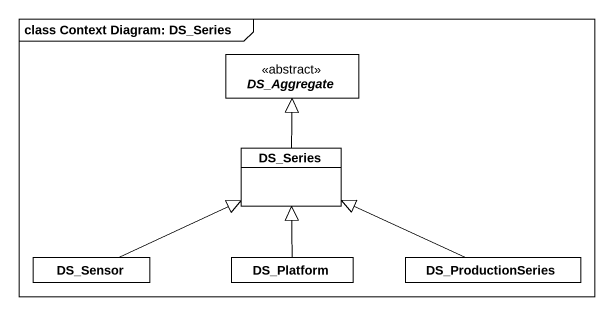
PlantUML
@startuml
mainframe class Context Diagram: DS_Series
hide circle
hide empty members
abstract class DS_Aggregate <<abstract>> #FFFFFF
class DS_Series #FFFFFF
class DS_Sensor #FFFFFF
class DS_Platform #FFFFFF
class DS_ProductionSeries #FFFFFF
DS_Series -up-|> DS_Aggregate
DS_Sensor -right-|> DS_Series
DS_Platform -up-|> DS_Series
DS_ProductionSeries -left-|> DS_Series
@enduml
